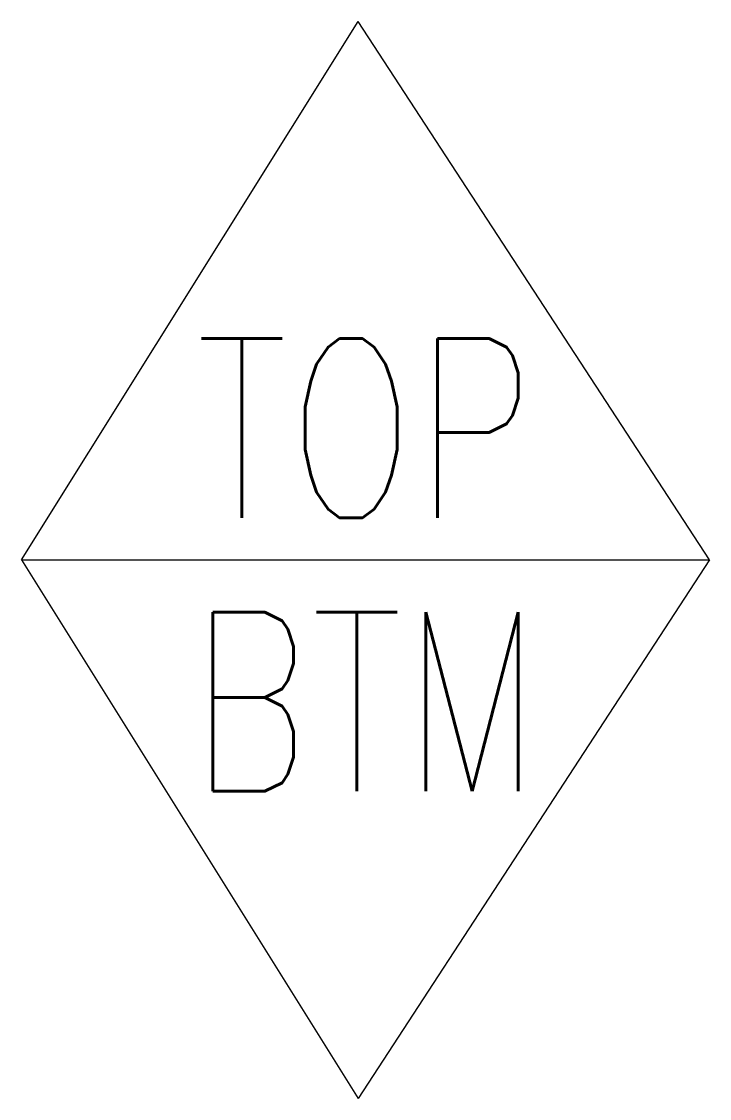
# Model space of a CAD drawing. Extents: x -0.18 to 0.18, y -0.282 to 0.282.
import ezdxf
from ezdxf.enums import TextEntityAlignment as Align

# ---------------------------------------------------------------- set-up
doc = ezdxf.new("R2010")
doc.units = 0
doc.header["$MEASUREMENT"] = 0
doc.layers.get('0').update_dxf_attribs({"linetype": 'CONTINUOUS'})
doc.layers.add('E-BLKA', color=4, linetype='CONTINUOUS')
doc.styles.add('ANNTEXT', font='ROMANS', dxfattribs={"bigfont": 'SPECIAL'})

msp = doc.modelspace()

# ---------------------------------------------------------------- linework, layer by layer
for p, q in [((-0.18, 0), (-0.00377, 0.28185)), ((0.18, 0), (-0.00377, 0.28185)), ((-0.18, 0), (0.18, 0)), ((-0.18, 0), (-0.00377, -0.28185)), ((0.18, 0), (-0.00377, -0.28185))]:
    msp.add_line(p, q)

# ---------------------------------------------------------------- texts
at = {"layer": 'E-BLKA', "style": 'ANNTEXT', "width": 0.75}
for tag, p in [('TOP', (0, 0.06901)), ('BTM', (0, -0.07421))]:
    msp.add_attdef(tag, text='XX', height=0.09375, dxfattribs=at).set_placement(p, align=Align.MIDDLE)

doc.saveas('drawing.dxf')
